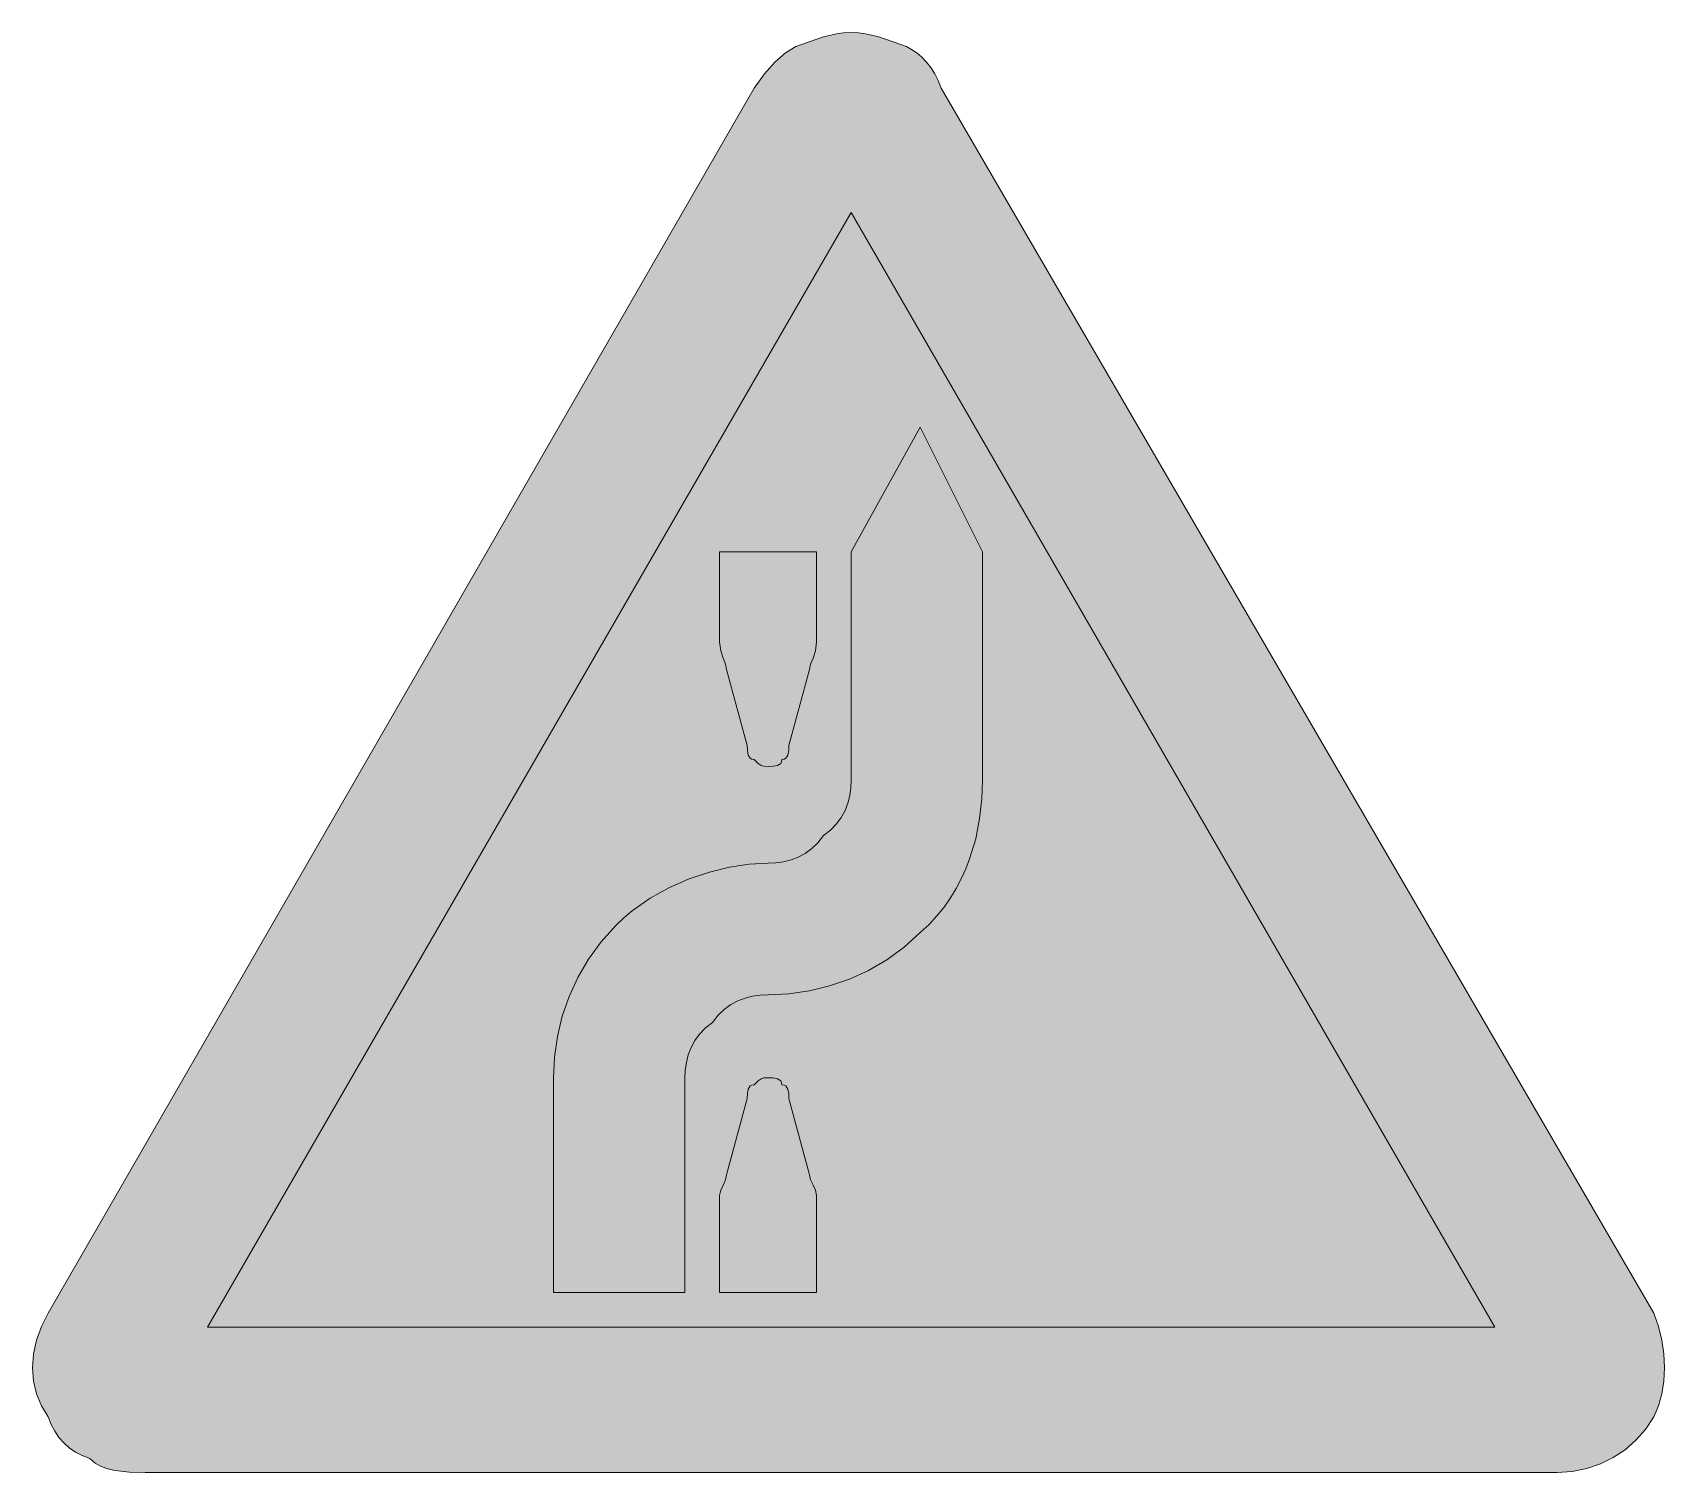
# Model space of a CAD drawing. Header units: metres. Extents: x 141 to 424, y 10 to 260.
import ezdxf

# ---------------------------------------------------------------- set-up
doc = ezdxf.new("R2010")
doc.units = ezdxf.units.M
for name, color, linetype, true_color in [('FILL_BLACK_000000', 7, 'Continuous', 0x000000), ('FILL_RED_FF0000', 7, 'Continuous', 0xff0000), ('FILL_WHITE_FFFFFF', 7, 'Continuous', 0xffffff)]:
    doc.layers.add(name, color=color, linetype=linetype, true_color=true_color)

msp = doc.modelspace()

# ---------------------------------------------------------------- hatches: boundary and pattern name
at = {"layer": 'FILL_BLACK_000000', "true_color": 0x000000}
h = msp.add_hatch(color=7, dxfattribs=at)
h.dxf.hatch_style = 1
h.paths.add_polyline_path([(231.5, 82.08), (232.01, 85.64), (232.85, 89.15), (234.03, 92.58), (235.55, 95.89), (237.41, 99.07), (239.6, 102.07), (242.13, 104.88), (243.52, 106.19), (244.99, 107.41), (246.52, 108.55), (248.11, 109.6), (251.43, 111.46), (254.88, 112.98), (258.38, 114.16), (261.87, 115), (265.28, 115.51), (268.53, 115.68), (269.88, 115.74), (271.21, 115.92), (272.52, 116.25), (273.78, 116.73), (274.99, 117.38), (276.12, 118.21), (277.18, 119.24), (278.13, 120.48), (279.37, 121.43), (280.4, 122.49), (281.23, 123.62), (281.88, 124.83), (282.36, 126.09), (282.69, 127.4), (282.87, 128.73), (282.93, 130.08), (282.93, 169.68), (294.93, 191.28), (305.73, 169.68), (305.73, 130.08), (305.61, 126.83), (305.22, 123.42), (304.53, 119.93), (303.48, 116.43), (302.81, 114.69), (302.04, 112.98), (301.16, 111.3), (300.16, 109.66), (299.05, 108.07), (297.81, 106.54), (296.44, 105.07), (294.93, 103.68), (292.12, 101.15), (289.12, 98.95), (285.94, 97.1), (282.63, 95.58), (279.2, 94.4), (275.69, 93.55), (272.13, 93.05), (268.53, 92.88), (267.18, 92.82), (265.85, 92.64), (264.54, 92.31), (263.28, 91.83), (262.07, 91.18), (260.94, 90.35), (259.88, 89.32), (258.93, 88.08), (257.69, 87.13), (256.66, 86.07), (255.83, 84.94), (255.18, 83.73), (254.7, 82.47), (254.37, 81.16), (254.19, 79.83), (254.13, 78.48), (254.13, 41.28), (231.33, 41.28), (231.33, 78.48), (231.5, 82.08)])
h = msp.add_hatch(color=7, dxfattribs=at)
h.dxf.hatch_style = 1
h.paths.add_polyline_path([(276.93, 169.68), (276.93, 157.68), (276.93, 154.08), (276.74, 152.49), (276.33, 151.23), (275.92, 150.2), (275.73, 149.28), (272.13, 136.08), (272.11, 135.2), (271.98, 134.43), (271.62, 133.89), (271.33, 133.73), (270.93, 133.68), (270.88, 133.28), (270.72, 132.99), (270.18, 132.63), (269.41, 132.5), (268.53, 132.48), (267.82, 132.5), (267.33, 132.63), (266.84, 132.99), (266.13, 133.68), (265.73, 133.73), (265.44, 133.89), (265.08, 134.43), (264.95, 135.2), (264.93, 136.08), (261.33, 149.28), (261.14, 150.2), (260.73, 151.23), (260.32, 152.49), (260.13, 154.08), (260.13, 157.68), (260.13, 169.68), (276.93, 169.68)])
h = msp.add_hatch(color=7, dxfattribs=at)
h.dxf.hatch_style = 1
h.paths.add_polyline_path([(260.13, 53.28), (260.13, 58.08), (260.32, 58.98), (260.73, 59.88), (261.14, 60.78), (261.33, 61.68), (264.93, 74.88), (264.95, 75.76), (265.08, 76.53), (265.44, 77.07), (265.73, 77.23), (266.13, 77.28), (266.84, 77.97), (267.33, 78.33), (267.82, 78.46), (268.53, 78.48), (269.41, 78.46), (270.18, 78.33), (270.72, 77.97), (270.88, 77.68), (270.93, 77.28), (271.33, 77.23), (271.62, 77.07), (271.98, 76.53), (272.11, 75.76), (272.13, 74.88), (275.73, 61.68), (275.92, 60.78), (276.33, 59.88), (276.74, 58.98), (276.93, 58.08), (276.93, 53.28), (276.93, 41.28), (260.13, 41.28), (260.13, 53.28)])
at = {"layer": 'FILL_RED_FF0000', "true_color": 0xff0000}
h = msp.add_hatch(color=7, dxfattribs=at)
h.dxf.hatch_style = 1
h.paths.add_polyline_path([(422.92, 35.38), (423.48, 33.01), (423.82, 30.61), (423.93, 28.23), (423.82, 25.9), (423.48, 23.67), (422.92, 21.59), (422.13, 19.68), (420.67, 17.54), (419, 15.65), (417.13, 14.01), (415.08, 12.63), (412.86, 11.54), (410.49, 10.74), (407.97, 10.25), (405.33, 10.08), (160.53, 10.08), (157.85, 10.12), (155.28, 10.38), (154.07, 10.67), (152.94, 11.09), (151.88, 11.69), (150.93, 12.48), (149.64, 12.99), (148.46, 13.6), (147.39, 14.34), (146.43, 15.18), (145.59, 16.14), (144.86, 17.2), (144.24, 18.39), (143.73, 19.68), (142.55, 21.59), (141.71, 23.67), (141.2, 25.9), (141.03, 28.23), (141.2, 30.61), (141.71, 33.01), (142.55, 35.38), (143.73, 37.68), (266.13, 250.08), (267.93, 252.55), (269.73, 254.58), (271.53, 256.15), (273.33, 257.28), (278.13, 258.93), (280.42, 259.47), (281.63, 259.63), (282.93, 259.68), (284.23, 259.63), (285.44, 259.47), (287.73, 258.93), (292.53, 257.28), (293.43, 256.77), (294.31, 256.15), (295.17, 255.42), (295.98, 254.58), (296.74, 253.62), (297.42, 252.55), (298.03, 251.37), (298.53, 250.08), (422.13, 37.68), (422.92, 35.38)])
at = {"layer": 'FILL_WHITE_FFFFFF', "true_color": 0xffffff}
h = msp.add_hatch(color=7, dxfattribs=at)
h.dxf.hatch_style = 1
h.paths.add_polyline_path([(282.93, 228.48), (394.53, 35.28), (171.33, 35.28), (282.93, 228.48)])

# ---------------------------------------------------------------- linework, layer by layer
at = {"layer": 'FILL_BLACK_000000', "lineweight": 0, "true_color": 0x000000}
for points in [[(231.5, 82.08), (232.01, 85.64), (232.85, 89.15), (234.03, 92.58), (235.55, 95.89), (237.41, 99.07), (239.6, 102.07), (242.13, 104.88), (243.52, 106.19), (244.99, 107.41), (246.52, 108.55), (248.11, 109.6), (251.43, 111.46), (254.88, 112.98), (258.38, 114.16), (261.87, 115), (265.28, 115.51), (268.53, 115.68), (269.88, 115.74), (271.21, 115.92), (272.52, 116.25), (273.78, 116.73), (274.99, 117.38), (276.12, 118.21), (277.18, 119.24), (278.13, 120.48), (279.37, 121.43), (280.4, 122.49), (281.23, 123.62), (281.88, 124.83), (282.36, 126.09), (282.69, 127.4), (282.87, 128.73), (282.93, 130.08), (282.93, 169.68), (294.93, 191.28), (305.73, 169.68), (305.73, 130.08), (305.61, 126.83), (305.22, 123.42), (304.53, 119.93), (303.48, 116.43), (302.81, 114.69), (302.04, 112.98), (301.16, 111.3), (300.16, 109.66), (299.05, 108.07), (297.81, 106.54), (296.44, 105.07), (294.93, 103.68), (292.12, 101.15), (289.12, 98.95), (285.94, 97.1), (282.63, 95.58), (279.2, 94.4), (275.69, 93.55), (272.13, 93.05), (268.53, 92.88), (267.18, 92.82), (265.85, 92.64), (264.54, 92.31), (263.28, 91.83), (262.07, 91.18), (260.94, 90.35), (259.88, 89.32), (258.93, 88.08), (257.69, 87.13), (256.66, 86.07), (255.83, 84.94), (255.18, 83.73), (254.7, 82.47), (254.37, 81.16), (254.19, 79.83), (254.13, 78.48), (254.13, 41.28), (231.33, 41.28), (231.33, 78.48)], [(276.93, 169.68), (276.93, 157.68), (276.93, 154.08), (276.74, 152.49), (276.33, 151.23), (275.92, 150.2), (275.73, 149.28), (272.13, 136.08), (272.11, 135.2), (271.98, 134.43), (271.62, 133.89), (271.33, 133.73), (270.93, 133.68), (270.88, 133.28), (270.72, 132.99), (270.18, 132.63), (269.41, 132.5), (268.53, 132.48), (267.82, 132.5), (267.33, 132.63), (266.84, 132.99), (266.13, 133.68), (265.73, 133.73), (265.44, 133.89), (265.08, 134.43), (264.95, 135.2), (264.93, 136.08), (261.33, 149.28), (261.14, 150.2), (260.73, 151.23), (260.32, 152.49), (260.13, 154.08), (260.13, 157.68), (260.13, 169.68)], [(260.13, 53.28), (260.13, 58.08), (260.32, 58.98), (260.73, 59.88), (261.14, 60.78), (261.33, 61.68), (264.93, 74.88), (264.95, 75.76), (265.08, 76.53), (265.44, 77.07), (265.73, 77.23), (266.13, 77.28), (266.84, 77.97), (267.33, 78.33), (267.82, 78.46), (268.53, 78.48), (269.41, 78.46), (270.18, 78.33), (270.72, 77.97), (270.88, 77.68), (270.93, 77.28), (271.33, 77.23), (271.62, 77.07), (271.98, 76.53), (272.11, 75.76), (272.13, 74.88), (275.73, 61.68), (275.92, 60.78), (276.33, 59.88), (276.74, 58.98), (276.93, 58.08), (276.93, 53.28), (276.93, 41.28), (260.13, 41.28)]]:
    msp.add_lwpolyline(points, close=True, dxfattribs=at)
at = {"layer": 'FILL_RED_FF0000', "lineweight": 0, "true_color": 0xff0000}
msp.add_lwpolyline([(422.92, 35.38), (423.48, 33.01), (423.82, 30.61), (423.93, 28.23), (423.82, 25.9), (423.48, 23.67), (422.92, 21.59), (422.13, 19.68), (420.67, 17.54), (419, 15.65), (417.13, 14.01), (415.08, 12.63), (412.86, 11.54), (410.49, 10.74), (407.97, 10.25), (405.33, 10.08), (160.53, 10.08), (157.85, 10.12), (155.28, 10.38), (154.07, 10.67), (152.94, 11.09), (151.88, 11.69), (150.93, 12.48), (149.64, 12.99), (148.46, 13.6), (147.39, 14.34), (146.43, 15.18), (145.59, 16.14), (144.86, 17.2), (144.24, 18.39), (143.73, 19.68), (142.55, 21.59), (141.71, 23.67), (141.2, 25.9), (141.03, 28.23), (141.2, 30.61), (141.71, 33.01), (142.55, 35.38), (143.73, 37.68), (266.13, 250.08), (267.93, 252.55), (269.73, 254.58), (271.53, 256.15), (273.33, 257.28), (278.13, 258.93), (280.42, 259.47), (281.63, 259.63), (282.93, 259.68), (284.23, 259.63), (285.44, 259.47), (287.73, 258.93), (292.53, 257.28), (293.43, 256.77), (294.31, 256.15), (295.17, 255.42), (295.98, 254.58), (296.74, 253.62), (297.42, 252.55), (298.03, 251.37), (298.53, 250.08), (422.13, 37.68)], close=True, dxfattribs=at)
at = {"layer": 'FILL_WHITE_FFFFFF', "lineweight": 0, "true_color": 0xff0000}
msp.add_lwpolyline([(282.93, 228.48), (394.53, 35.28), (171.33, 35.28)], close=True, dxfattribs=at)

doc.saveas('drawing.dxf')
